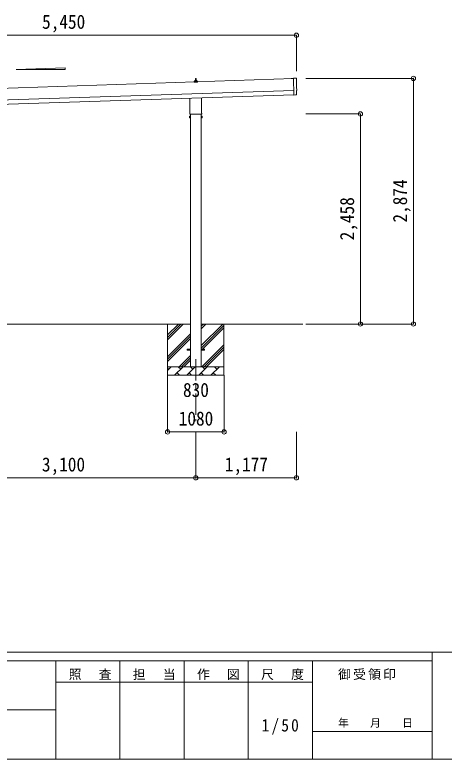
# Model space of a CAD drawing. Units: millimetres at full size, sheet at 1:50. Extents: x -14053 to 14053, y -9700 to 9700.
# Drawn here: x 4023 to 9042, y -9700 to -991 of the extents above; entities that cross this region are included whole.
import ezdxf
from ezdxf.enums import TextEntityAlignment as Align

# ---------------------------------------------------------------- set-up
doc = ezdxf.new("R2010")
doc.units = ezdxf.units.MM
doc.header["$LTSCALE"] = 50
doc.header["$PDMODE"] = 32
doc.header["$PDSIZE"] = 50
doc.linetypes.add('CHAIN1', pattern=[8, 5, -1, 1, -1])
for name, color, linetype, lineweight in [('0-0_0', 7, 'Continuous', 9), ('0-1_Defpoints', 4, 'Continuous', 9), ('0-6_PARTS1', 6, 'Continuous', 9), ('F-0', 7, 'Continuous', 9)]:
    doc.layers.add(name, color=color, linetype=linetype, lineweight=lineweight)
doc.styles.add('ＭＳ ゴシック', font='')
doc.styles.get('ＭＳ ゴシック').set_extended_font_data('MS Gothic')

msp = doc.modelspace()

# ---------------------------------------------------------------- linework, layer by layer
at = {"layer": '0-0_0'}
for p, q in [((6076.04, -4608.37), (3101.04, -4608.37)), ((5806.04, -4608.37), (5806.04, -5208.37)), ((5806.04, -4793.42), (5991.09, -4608.37)), ((5806.04, -4765.14), (5962.81, -4608.37)), ((5806.04, -4736.85), (5934.52, -4608.37)), ((7389.42, -4608.37), (6201.04, -4608.37)), ((6201.04, -4860.97), (6453.64, -4608.37)), ((6201.04, -4662.98), (6255.65, -4608.37)), ((6201.04, -4634.7), (6227.37, -4608.37)), ((6466.04, -4608.37), (6466.04, -5208.37)), ((6201.04, -4889.25), (6466.04, -4624.25)), ((6201.04, -4917.54), (6466.04, -4652.54)), ((5806.04, -4991.41), (6076.04, -4721.41)), ((5806.04, -5019.7), (6076.04, -4749.7)), ((5806.04, -5047.98), (6076.04, -4777.98)), ((6208.2, -5108.37), (6466.04, -4850.53)), ((6236.48, -5108.37), (6466.04, -4878.81)), ((6264.77, -5108.37), (6466.04, -4907.1)), ((5943.64, -5108.37), (6076.04, -4975.97)), ((5971.92, -5108.37), (6076.04, -5004.25)), ((6000.21, -5108.37), (6076.04, -5032.54)), ((5806.04, -5108.37), (6466.04, -5108.37)), ((5806.04, -5151.26), (5848.93, -5108.37)), ((5820.38, -5136.92), (5806.04, -5122.58)), ((5890.36, -5208.37), (5990.36, -5108.37)), ((5961.8, -5136.92), (5933.25, -5108.37)), ((6031.78, -5208.37), (6131.78, -5108.37)), ((6103.22, -5136.92), (6074.67, -5108.37)), ((6173.2, -5208.37), (6273.2, -5108.37)), ((6244.65, -5136.92), (6216.09, -5108.37)), ((6314.62, -5208.37), (6414.62, -5108.37)), ((6386.07, -5136.92), (6357.51, -5108.37)), ((6462.76, -5108.37), (6466.04, -5105.09)), ((6466.04, -5208.37), (5806.04, -5208.37)), ((5918.91, -5179.82), (5947.46, -5208.37)), ((6060.33, -5179.82), (6088.88, -5208.37)), ((6201.75, -5179.82), (6230.31, -5208.37)), ((6343.17, -5179.82), (6371.73, -5208.37))]:
    msp.add_line(p, q, dxfattribs=at)
at = {"layer": '0-0_0', "linetype": 'CHAIN1'}
for p, q in [((6038.54, -4912.87), (6076.04, -4912.87)), ((6201.04, -4912.87), (6238.54, -4912.87))]:
    msp.add_line(p, q, dxfattribs=at)
at = {"layer": '0-1_Defpoints'}
for p, q in [((7279.91, -1735.29), (1896.9, -1914.72)), ((6132.54, -1760.78), (6133.27, -1737.25)), ((6134.27, -1736.28), (6142.82, -1736.28)), ((6143.82, -1737.25), (6144.54, -1760.78)), ((7255.39, -1735.11), (7279.87, -1734.29)), ((6120.29, -1776.28), (6120.29, -1768.56)), ((6156.79, -1776.28), (6120.29, -1776.28)), ((6120.67, -1767.78), (6156.41, -1767.78)), ((6121.06, -1767.59), (6127.78, -1765.96)), ((6128.16, -1765.78), (6148.92, -1765.78)), ((6128.54, -1764.99), (6128.54, -1760.78)), ((6129.54, -1760.78), (6147.54, -1760.78)), ((6148.54, -1764.99), (6148.54, -1760.78)), ((6156.03, -1767.59), (6149.31, -1765.96)), ((6156.79, -1776.28), (6156.79, -1768.56)), ((1901.56, -2054.65), (7284.57, -1875.21)), ((1903.23, -2104.62), (7286.24, -1925.18)), ((6070.24, -2140.27), (6070.24, -1965.72)), ((6206.84, -1961.16), (6206.84, -2140.27)), ((7286.33, -1927.95), (7286.36, -1928.95)), ((7305.98, -1928.3), (7312.89, -1927.71)), ((6064.54, -2178.54), (6065.3, -2177.22)), ((6068.54, -2149.04), (6068.54, -2143.54)), ((6206.48, -2152.54), (6070.6, -2152.54)), ((6076.04, -2152.54), (6076.04, -5108.37)), ((6201.04, -5108.37), (6201.04, -2152.54)), ((6208.54, -2143.54), (6208.54, -2149.04)), ((6212.54, -2178.54), (6211.78, -2177.22)), ((6064.54, -2178.54), (6064.54, -2195.54)), ((6064.54, -2195.54), (6065.3, -2196.85)), ((6071.54, -2182.13), (6065.3, -2182.13)), ((6071.54, -2191.95), (6065.3, -2191.95)), ((6071.54, -2196.85), (6065.3, -2196.85)), ((6074.04, -2196.24), (6071.54, -2196.24)), ((6203.04, -2196.24), (6205.54, -2196.24)), ((6205.54, -2182.13), (6211.78, -2182.13)), ((6205.54, -2191.95), (6211.78, -2191.95)), ((6205.54, -2196.85), (6211.78, -2196.85)), ((6212.54, -2195.54), (6211.78, -2196.85)), ((6212.54, -2178.54), (6212.54, -2195.54)), ((6038.54, -4903.87), (6076.04, -4903.87)), ((6038.54, -4912.87), (6038.54, -4903.87)), ((6201.04, -4903.87), (6238.54, -4903.87)), ((6238.54, -4912.87), (6238.54, -4903.87))]:
    msp.add_line(p, q, dxfattribs=at)
at = {"layer": '0-1_Defpoints', "color": 7, "linetype": 'CHAIN1'}
msp.add_line((6138.54, -5020.04), (6138.54, -5744.79), dxfattribs=at)
at = {"layer": '0-1_Defpoints'}
for points in [[(7279.91, -1735.29), (7255.42, -1736.11), (7255.39, -1735.11)], [(7311.35, -1730.8), (7279.74, -1730.21), (7286.33, -1927.95)], [(7315.62, -1924.62), (7314.06, -1877.62), (7314.66, -1877.6)], [(7305.23, -1928.05), (7304.55, -1927.44), (7286.36, -1928.95)], [(6071.54, -2196.85), (6071.54, -2177.22), (6065.3, -2177.22)], [(6205.54, -2196.85), (6205.54, -2177.22), (6211.78, -2177.22)], [(6071.54, -2196.24), (6071.54, -2177.84), (6074.04, -2177.84)], [(6205.54, -2196.24), (6205.54, -2177.84), (6203.04, -2177.84)]]:
    msp.add_lwpolyline(points, dxfattribs=at)
for points in [[(6074.04, -2197.54), (6074.04, -2176.54), (6076.04, -2176.54), (6076.04, -2197.54)], [(6203.04, -2197.54), (6203.04, -2176.54), (6201.04, -2176.54), (6201.04, -2197.54)]]:
    msp.add_lwpolyline(points, close=True, dxfattribs=at)
for centre, radius, start, end in [((6134.27, -1737.28), 1, 90, 178.60509), ((6142.82, -1737.28), 1, 1.39491, 90), ((6121.29, -1768.56), 1, 103.62699, 180), ((6127.54, -1764.99), 1, 283.62699, 0), ((6132.63, -1761.41), 4.13, 90, 171.17633), ((6129.54, -1761.78), 1, 90, 180), ((6141.87, -1760.78), 4.83, 133.60282, 180), ((6135.21, -1760.78), 4.83, 0, 46.39718), ((6144.46, -1761.41), 4.13, 8.82367, 90), ((6147.54, -1761.78), 1, 0, 90), ((6149.54, -1764.99), 1, 180, 256.37301), ((6155.79, -1768.56), 1, 0, 76.37301), ((6068.89, -2179.68), 4.34, 145.61575, 214.38425), ((6072.54, -2143.54), 4, 125.09963, 180), ((6072.54, -2149.04), 4, 180, 194.47751), ((6072.54, -2149.04), 4, 194.47751, 241.04498), ((6204.54, -2149.04), 4, 298.95502, 345.52249), ((6204.54, -2143.54), 4, 0, 54.90037), ((6204.54, -2149.04), 4, 345.52249, 0), ((6208.2, -2179.68), 4.34, 325.61575, 34.38425), ((6080.78, -2187.04), 16.24, 162.41205, 197.58795), ((6068.89, -2194.4), 4.34, 145.61575, 214.38425), ((6196.3, -2187.04), 16.24, 342.41205, 17.58795), ((6208.2, -2194.4), 4.34, 325.61575, 34.38425)]:
    msp.add_arc(centre, radius, start, end, dxfattribs=at)
for centre, major_axis, ratio, start_param, end_param in [((7311.29, -1733.8), (3, 0.1), 0.99863, 6.2683889, 7.8016218), ((12076.85, -1645.42), (-4760.73, -158.69), 0.99863, 6.2683889, 6.2976778), ((7314.51, -1873.2), (4.4, 0.15), 0.99863, 4.712389, 6.2976778), ((7305.9, -1927.3), (0.75, -0.666), 0.9974, 4.712389, 5.5252311), ((7312.62, -1924.71), (2.25, -2), 0.9974, 5.5252311, 7.0411395)]:
    msp.add_ellipse(centre, major_axis=major_axis, ratio=ratio, start_param=start_param, end_param=end_param, dxfattribs=at)
at = {"layer": '0-6_PARTS1'}
for p, q in [((1865.54, -1228.29), (7315.54, -1228.29)), ((7315.54, -1228.29), (7315.54, -1650.94)), ((8682.8, -1734.29), (7423.9, -1734.29)), ((8682.8, -4608.37), (8682.8, -1734.29)), ((8063.7, -2150.04), (7423.9, -2150.04)), ((8063.7, -4608.37), (8063.7, -2150.04)), ((8063.7, -4608.37), (7423.9, -4608.37)), ((8682.8, -4608.37), (7423.9, -4608.37)), ((5808.54, -5871.18), (5808.54, -5208.37)), ((6468.54, -5871.18), (6468.54, -5208.37)), ((5808.54, -5871.18), (6468.54, -5871.18)), ((6138.54, -6408.42), (6138.54, -5871.18)), ((7315.54, -6408.42), (7315.54, -5871.18)), ((6138.54, -6408.42), (3038.54, -6408.42)), ((7315.54, -6408.42), (6138.54, -6408.42))]:
    msp.add_line(p, q, dxfattribs=at)
at = {"layer": '0-6_PARTS1', "color": 4}
for p, q in [((4039.07, -1629.63), (4610.27, -1608.52)), ((4610.27, -1629.63), (4039.07, -1629.63)), ((4610.27, -1608.52), (4610.27, -1629.63))]:
    msp.add_line(p, q, dxfattribs=at)
at = {"layer": '0-6_PARTS1'}
for p in [(7315.54, -1228.29), (8682.8, -1734.29), (8063.7, -2150.04), (8063.7, -4608.37), (8682.8, -4608.37), (5808.54, -5871.18), (6468.54, -5871.18), (6138.54, -6408.42), (7315.54, -6408.42)]:
    msp.add_point(p, dxfattribs=at)
at = {"layer": 'F-0', "color": 5, "lineweight": 5}
for p, q in [((-14053.43, -8450), (13346.57, -8450)), ((8901.98, -8450), (8901.98, -9700)), ((-14053.43, -8550), (8901.98, -8550)), ((4501.97, -8550), (4501.97, -9700)), ((5251.97, -8550), (5251.97, -9700)), ((6001.97, -8550), (6001.97, -9700)), ((6751.97, -8550), (6751.97, -9700)), ((7501.97, -8550), (7501.97, -9700)), ((4501.97, -8800), (7501.97, -8800)), ((-5748.03, -9125), (4501.97, -9125)), ((7501.97, -9375), (8901.98, -9375)), ((-14053.43, -9700), (13346.57, -9700))]:
    msp.add_line(p, q, dxfattribs=at)

# ---------------------------------------------------------------- texts
at = {"layer": '0-6_PARTS1', "color": 7, "style": 'ＭＳ ゴシック', "width": 0.9}
for s, p in [('5,450', (4340.54, -1203.29)), ('830', (5988.54, -5511.48)), ('1080', (5938.54, -5846.18)), ('3,100', (4338.54, -6383.42)), ('1,177', (6477.04, -6383.42))]:
    msp.add_text(s, height=165, dxfattribs=at).set_placement(p, align=Align.BOTTOM_LEFT)
for s, p in [('2,874', (8657.8, -3421.33)), ('2,458', (8038.7, -3629.2))]:
    msp.add_text(s, height=165, rotation=90, dxfattribs=at).set_placement(p, align=Align.BOTTOM_LEFT)
at = {"layer": 'F-0', "style": 'ＭＳ ゴシック'}
msp.add_text('年\u3000\u3000月\u3000\u3000日', height=91.64, dxfattribs=at).set_placement((7801.98, -9350), align=Align.BOTTOM_LEFT)
at = {"layer": 'F-0', "attachment_point": 7, "style": 'ＭＳ ゴシック'}
for s, insert, char_height in [('\\T1.17;照\u3000査', (4651.98, -8775), 110), ('\\T1.17;担\u3000当', (5401.98, -8775), 110), ('\\T1.17;作\u3000図', (6151.97, -8775), 110), ('\\T1.17;尺\u3000度', (6901.98, -8775), 110), ('\\T1.17;御受領印', (7801.97, -8775), 110), ('\\T1.28;\\W0.9;1/50', (6908.22, -9412.5), 146.6)]:
    msp.add_mtext(s, dxfattribs=dict(at, insert=insert, char_height=char_height))

doc.saveas('drawing.dxf')
